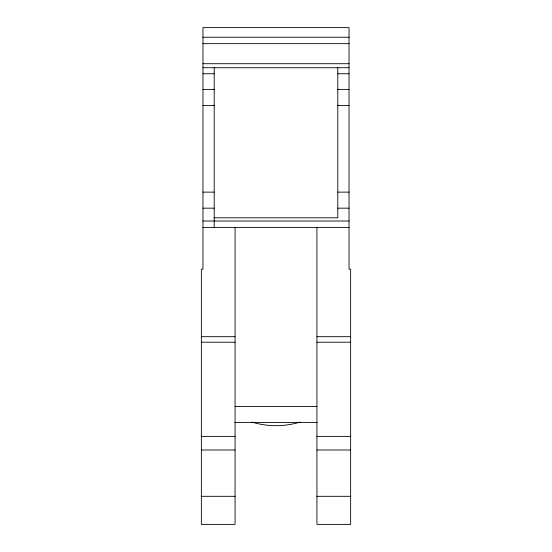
<?xml version="1.0" encoding="UTF-8"?>
<svg xmlns="http://www.w3.org/2000/svg" width="552" height="552" viewBox="0 0 552 552"><rect width="100%" height="100%" fill="white"/><g stroke="black" fill="none" stroke-linecap="round" stroke-linejoin="round"><path stroke-width="0.83" d="M202.963 37.232L349.036 37.232M202.963 43.649L349.036 43.649M202.963 63.715L349.036 63.715M202.963 67.73L349.036 67.73M202.963 73.747L214.204 73.747M337.796 73.747L349.036 73.747M202.963 89.396L214.204 89.396M337.796 89.396L349.036 89.396M202.963 105.453L214.204 105.453M337.796 105.453L349.036 105.453M202.963 192.13L214.204 192.13M337.796 192.13L349.036 192.13M202.963 208.18L214.204 208.18M337.796 208.18L349.036 208.18M214.204 217.812L337.796 217.812L337.796 67.73M202.963 221.021L349.036 221.021M202.963 227.445L349.036 227.445M201.363 336.679L235.069 336.679M316.931 336.679L350.637 336.679M201.363 342.212L235.069 342.212M316.931 342.212L350.637 342.212M235.069 406.417L316.931 406.417M234.821 422.473L317.179 422.473M201.363 436.377L235.069 436.377M316.931 436.377L350.637 436.377M201.363 449.983L235.069 449.983M316.931 449.983L350.637 449.983M201.363 496.31L235.069 496.31M316.931 496.31L350.637 496.31M316.931 227.445L316.931 524.4L350.637 524.4L350.637 269.176L349.036 269.176L349.036 27.6L202.963 27.6L202.963 269.176L201.363 269.176L201.363 524.4L235.069 524.4L235.069 227.445M214.204 67.73L214.204 227.445M300.129 422.08A82.669 82.669 0 0 1 251.871 422.08"/></g></svg>
